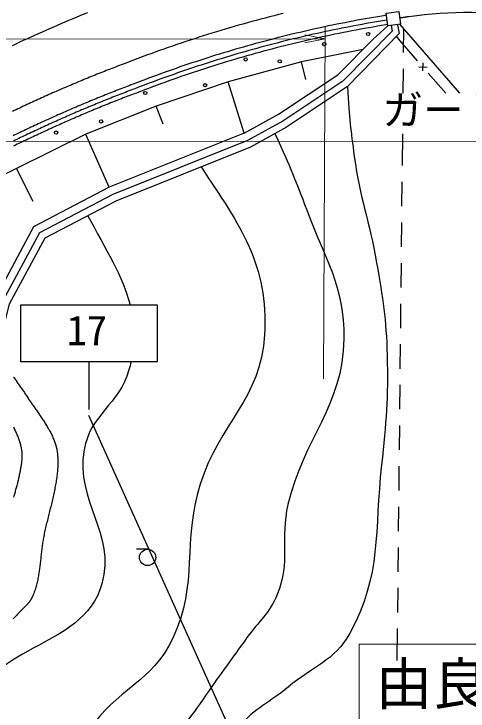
# Model space of a CAD drawing. Units: millimetres, scale not verified. Extents: x 40000 to 680000, y 20000 to 380000.
# Drawn here: x 223813 to 251767, y 315476 to 358383 of the extents above; entities that cross this region are included whole.
import ezdxf
from ezdxf.enums import TextEntityAlignment as Align

# ---------------------------------------------------------------- set-up
doc = ezdxf.new("R2010")
doc.units = ezdxf.units.MM
doc.header["$LTSCALE"] = 1000
for name, color, linetype, lineweight in [('M-BGD', 7, 'Continuous', 25), ('M-BMK-HTXT', 7, 'Continuous', 13), ('M-STR-HTXT', 7, 'Continuous', 13), ('M-STR-STRC', 7, 'Continuous', 25)]:
    doc.layers.add(name, color=color, linetype=linetype, lineweight=lineweight)
doc.styles.add('ＭＳ ゴシック', font='')
doc.styles.get('ＭＳ ゴシック').set_extended_font_data('MS Gothic')

msp = doc.modelspace()

# ---------------------------------------------------------------- linework, layer by layer
at = {"layer": 'M-BGD'}
for p, q in [((251262, 353512), (247579, 357741)), ((247792, 357497), (247776, 356003)), ((247590, 356732), (247358, 357007)), ((248664, 355498), (247590, 356732)), ((241498, 355438), (241758, 354354)), ((248975, 354872), (249009, 355371)), ((247766, 355003), (247750, 353508)), ((248742, 355138), (249241, 355104)), ((250394, 353511), (249320, 354744)), ((237975, 351043), (237003, 354211)), ((250617, 354270), (250633, 354234)), ((232990, 351602), (232577, 352701)), ((247724, 351008), (247704, 349049)), ((229683, 347719), (228232, 350968)), ((224995, 346837), (223968, 348872)), ((247694, 348049), (247678, 346550)), ((247668, 345550), (247652, 344050)), ((247642, 343050), (247626, 341550)), ((247616, 340550), (247600, 339050)), ((247590, 338050), (247574, 336550)), ((247564, 335550), (247548, 334050)), ((247538, 333050), (247523, 331550)), ((247512, 330550), (247497, 329050)), ((247486, 328051), (247471, 326551)), ((232050, 325432), (231350, 325445)), ((247460, 325551), (247445, 324051)), ((247434, 323051), (247419, 321551)), ((247408, 320551), (247388, 318592))]:
    msp.add_line(p, q, dxfattribs=at)
for points in [[(228344, 358455), (228108, 358360), (227874, 358264), (227639, 358167), (227405, 358070), (227171, 357972), (226938, 357873), (226705, 357774), (226472, 357674), (226239, 357573), (226007, 357472), (225775, 357370), (225544, 357267), (225312, 357164), (225081, 357060), (224851, 356955), (224621, 356850), (224391, 356744), (224161, 356638), (223932, 356531), (223702, 356423)], [(240376, 358408), (240101, 358340), (239826, 358271), (239551, 358201), (239277, 358130), (239002, 358058), (238728, 357985), (238455, 357911), (238181, 357836), (237908, 357760), (237635, 357683), (237363, 357605), (237090, 357526), (236818, 357446), (236547, 357365), (236275, 357283), (236004, 357200), (235733, 357116), (235463, 357032), (235192, 356946), (234923, 356859), (234653, 356771), (234384, 356682), (234115, 356592), (233846, 356501), (233578, 356410), (233310, 356317), (233042, 356223), (232775, 356129), (232508, 356033), (232242, 355936), (231975, 355839), (231710, 355740), (231444, 355640), (231179, 355540), (230914, 355439), (230650, 355336), (230533, 355292), (230418, 355249), (230303, 355205), (230187, 355161), (230072, 355117), (229957, 355073), (229842, 355029), (229728, 354985), (229613, 354940), (229498, 354895), (229383, 354850), (229269, 354805), (229154, 354759), (229039, 354714), (228925, 354668), (228810, 354622), (228696, 354576), (228582, 354529), (228467, 354483), (228353, 354436), (228239, 354389), (228125, 354342), (228011, 354295), (227897, 354248), (227783, 354200), (227669, 354153), (227555, 354105), (227441, 354057), (227328, 354009), (227214, 353960), (227100, 353912), (226987, 353863), (226873, 353814), (226760, 353765), (226647, 353716), (226533, 353667), (226420, 353617), (226307, 353568), (226194, 353518), (226081, 353468), (225968, 353418), (225855, 353367), (225742, 353317), (225629, 353266), (225516, 353215), (225403, 353164), (225291, 353113), (225178, 353062), (225065, 353011), (224953, 352959), (224840, 352907), (224728, 352855), (224616, 352803), (224503, 352751), (224391, 352699), (224279, 352646), (224167, 352594), (224055, 352541), (223943, 352488), (223831, 352435), (223719, 352382)], [(246737, 358302), (246458, 358256), (246205, 358214), (245952, 358171), (245700, 358127), (245447, 358082), (245194, 358037), (244942, 357990), (244690, 357943), (244438, 357895), (244186, 357846), (243934, 357796), (243683, 357745), (243431, 357694), (243180, 357642), (242929, 357588), (242678, 357534), (242428, 357479), (242177, 357424), (241927, 357367), (241677, 357310), (241427, 357251), (241177, 357192), (240928, 357132), (240679, 357072), (240429, 357010), (240181, 356948), (239932, 356884), (239683, 356820), (239435, 356755), (239187, 356690), (238939, 356623), (238692, 356556), (238444, 356487), (238197, 356418), (237950, 356348), (237704, 356278), (237457, 356206), (237211, 356134), (236965, 356061), (236720, 355986), (236474, 355912), (236229, 355836), (235984, 355759), (235739, 355682), (235495, 355604), (235251, 355525), (235007, 355445), (234763, 355365), (234520, 355283), (234277, 355201), (234034, 355118), (233792, 355034), (233550, 354949), (233308, 354864), (233066, 354778), (232825, 354690), (232584, 354603), (232343, 354514), (232102, 354424), (231862, 354334), (231622, 354243), (231383, 354151), (231144, 354058), (231015, 354010), (230902, 353967), (230789, 353924), (230675, 353881), (230562, 353838), (230449, 353795), (230336, 353751), (230223, 353707), (230111, 353663), (229998, 353619), (229885, 353575), (229772, 353531), (229660, 353486), (229547, 353441), (229434, 353396), (229322, 353351), (229209, 353306), (229097, 353260), (228984, 353214), (228872, 353168), (228760, 353122), (228648, 353076), (228535, 353030), (228423, 352983), (228311, 352936), (228199, 352889), (228087, 352842), (227975, 352795), (227863, 352748), (227751, 352700), (227640, 352652), (227528, 352604), (227416, 352556), (227304, 352508), (227193, 352460), (227081, 352411), (226970, 352362), (226858, 352313), (226747, 352264), (226635, 352215), (226524, 352166), (226413, 352116), (226302, 352066), (226190, 352017), (226079, 351966), (225968, 351916), (225857, 351866), (225746, 351815), (225635, 351765), (225524, 351714), (225414, 351663), (225303, 351612), (225192, 351561), (225081, 351509), (224971, 351458), (224860, 351406), (224750, 351354), (224639, 351302), (224529, 351250), (224418, 351197), (224308, 351145), (224198, 351092), (224087, 351039), (223977, 350987), (223867, 350933), (223757, 350880)], [(246775, 358004), (246507, 357960), (246255, 357918), (246003, 357875), (245751, 357832), (245500, 357787), (245248, 357742), (244997, 357695), (244745, 357648), (244494, 357600), (244243, 357551), (243993, 357502), (243742, 357451), (243492, 357400), (243242, 357348), (242991, 357295), (242742, 357241), (242492, 357186), (242242, 357131), (241993, 357074), (241744, 357017), (241495, 356959), (241246, 356900), (240998, 356841), (240749, 356780), (240501, 356719), (240253, 356657), (240006, 356594), (239758, 356530), (239511, 356465), (239264, 356400), (239017, 356333), (238770, 356266), (238524, 356198), (238278, 356129), (238032, 356060), (237786, 355989), (237541, 355918), (237295, 355846), (237050, 355773), (236806, 355699), (236561, 355624), (236317, 355549), (236073, 355473), (235829, 355396), (235586, 355318), (235342, 355239), (235100, 355160), (234857, 355080), (234614, 354998), (234372, 354916), (234130, 354834), (233889, 354750), (233648, 354666), (233407, 354581), (233166, 354495), (232925, 354408), (232685, 354320), (232446, 354232), (232206, 354143), (231967, 354053), (231728, 353962), (231489, 353870), (231251, 353778), (231120, 353729), (231008, 353687), (230895, 353644), (230782, 353601), (230670, 353558), (230557, 353515), (230445, 353471), (230332, 353428), (230220, 353384), (230107, 353340), (229995, 353296), (229883, 353252), (229770, 353207), (229658, 353162), (229546, 353118), (229434, 353073), (229322, 353027), (229210, 352982), (229098, 352936), (228986, 352891), (228874, 352845), (228762, 352799), (228650, 352753), (228539, 352706), (228427, 352660), (228315, 352613), (228204, 352566), (228092, 352519), (227980, 352472), (227869, 352424), (227758, 352377), (227646, 352329), (227535, 352281), (227424, 352233), (227312, 352185), (227201, 352136), (227090, 352087), (226979, 352039), (226868, 351990), (226757, 351941), (226646, 351892), (226535, 351842), (226424, 351793), (226313, 351743), (226203, 351693), (226092, 351643), (225981, 351593), (225871, 351542), (225760, 351492), (225650, 351441), (225539, 351390), (225429, 351340), (225318, 351288), (225208, 351237), (225098, 351186), (224988, 351134), (224877, 351082), (224767, 351031), (224657, 350979), (224547, 350926), (224437, 350874), (224327, 350822), (224217, 350769), (224107, 350716), (223997, 350663), (223888, 350610), (223778, 350557)], [(248126, 358210), (248117, 358208), (248108, 358207), (248099, 358206), (248090, 358205), (248081, 358203), (248072, 358202), (248063, 358201), (248055, 358199), (248046, 358198), (248037, 358197), (248028, 358196), (248019, 358194), (248010, 358193), (248001, 358192), (247992, 358190), (247983, 358189), (247975, 358188), (247966, 358187), (247957, 358185), (247948, 358184), (247939, 358183), (247930, 358181), (247921, 358180), (247912, 358179), (247903, 358177), (247895, 358176), (247886, 358175), (247877, 358174), (247868, 358172), (247859, 358171), (247850, 358170), (247841, 358168), (247832, 358167), (247824, 358166), (247815, 358164), (247806, 358163), (247797, 358162), (247788, 358161), (247779, 358159), (247770, 358158), (247761, 358157), (247752, 358155), (247744, 358154), (247735, 358153), (247726, 358151), (247717, 358150), (247708, 358149), (247699, 358147), (247690, 358146), (247681, 358145), (247673, 358143), (247664, 358142), (247655, 358141), (247646, 358139), (247637, 358138), (247628, 358137), (247619, 358135), (247610, 358134), (247602, 358133), (247593, 358131), (247584, 358130), (247575, 358129), (247566, 358127)], [(247034, 357671), (247092, 357323), (244066, 354250), (240362, 351788), (238189, 350590), (229892, 347264), (225389, 344909), (223102, 340682), (222369, 337797), (221701, 335958), (220840, 333358), (210172, 326232), (207141, 324159), (207118, 324142)], [(247419, 357721), (247527, 357181), (244347, 353908), (240590, 351411), (238378, 350192), (230077, 346864), (225712, 344582), (223515, 340520), (222790, 337668), (222117, 335813), (221210, 333077), (210419, 325868), (207395, 323799), (207369, 323780)], [(246811, 357726), (246711, 357710), (246448, 357667), (246186, 357623), (245924, 357578), (245662, 357532), (245401, 357485), (245139, 357437), (244878, 357388), (244616, 357339), (244355, 357288), (244095, 357237), (243834, 357184), (243574, 357131), (243313, 357077), (243053, 357022), (242793, 356966), (242534, 356909), (242274, 356851), (242015, 356792), (241756, 356733), (241497, 356672), (241238, 356611), (240980, 356548), (240722, 356485), (240464, 356421), (240206, 356356), (239948, 356290), (239691, 356223), (239434, 356155), (239177, 356086), (238920, 356017), (238664, 355946), (238408, 355875), (238152, 355803), (237897, 355730), (237641, 355656), (237386, 355581), (237131, 355505), (236877, 355428), (236623, 355350), (236369, 355272), (236115, 355193), (235861, 355112), (235608, 355031), (235355, 354949), (235103, 354866), (234851, 354782), (234599, 354698), (234347, 354612), (234095, 354525), (233844, 354438), (233594, 354350), (233343, 354261), (233093, 354171), (232843, 354080), (232594, 353988), (232344, 353896), (232096, 353802), (231847, 353708), (231599, 353613), (231351, 353516), (231219, 353467), (231107, 353425), (230994, 353382), (230882, 353339), (230770, 353296), (230658, 353253), (230546, 353210), (230433, 353167), (230321, 353123), (230209, 353079), (230097, 353035), (229986, 352991), (229874, 352947), (229762, 352902), (229650, 352858), (229538, 352813), (229427, 352768), (229315, 352723), (229203, 352677), (229092, 352632), (228980, 352586), (228869, 352540), (228757, 352494), (228646, 352448), (228535, 352401), (228423, 352355), (228312, 352308), (228201, 352261), (228090, 352214), (227979, 352167), (227868, 352119), (227757, 352072), (227646, 352024), (227535, 351976), (227424, 351928), (227313, 351879), (227202, 351831), (227092, 351782), (226981, 351734), (226870, 351685), (226760, 351636), (226649, 351586), (226539, 351537), (226428, 351487), (226318, 351438), (226207, 351388), (226097, 351338), (225987, 351288), (225877, 351237), (225766, 351187), (225656, 351136), (225546, 351085), (225436, 351034), (225326, 350983), (225216, 350932), (225106, 350881), (224996, 350829), (224887, 350777), (224777, 350725), (224667, 350673), (224557, 350621), (224448, 350569), (224338, 350516), (224229, 350464), (224119, 350411), (224010, 350358), (223900, 350305), (223791, 350252)], [(237975, 351043), (240103, 352216), (243748, 354639), (245928, 356821), (246822, 357643)], [(245310, 356202), (241514, 355442), (237003, 354211), (232572, 352699), (228244, 350974), (219592, 346721), (211365, 341842), (203142, 336450), (199853, 334191)], [(237975, 351043), (229683, 347719), (225022, 345282), (222833, 341234), (221389, 338828)], [(223780, 336036), (223820, 335981), (223860, 335925), (223901, 335869), (223941, 335813), (223981, 335757), (224021, 335702), (224061, 335646), (224101, 335590), (224141, 335534), (224180, 335477), (224220, 335421), (224259, 335365), (224299, 335309), (224338, 335252), (224377, 335195), (224415, 335139), (224454, 335082), (224492, 335025), (224530, 334968), (224568, 334910), (224606, 334853), (224643, 334795), (224681, 334737), (224719, 334679), (224758, 334621), (224796, 334563), (224836, 334505), (224875, 334447), (224915, 334389), (224954, 334332), (224994, 334274), (225034, 334217), (225074, 334160), (225115, 334102), (225155, 334045), (225195, 333987), (225236, 333930), (225276, 333872), (225316, 333815), (225356, 333757), (225396, 333700), (225436, 333642), (225475, 333584), (225515, 333526), (225554, 333468), (225592, 333410), (225631, 333352), (225669, 333293), (225707, 333234), (225744, 333175), (225781, 333116), (225817, 333057), (225853, 332997), (225889, 332937), (225923, 332877), (225958, 332817), (225991, 332756), (226024, 332695), (226057, 332634), (226088, 332573), (226119, 332511), (226149, 332448), (226178, 332386), (226207, 332323), (226234, 332259), (226261, 332196), (226287, 332131), (226311, 332067), (226335, 332002), (226358, 331936), (226367, 331909), (226375, 331883), (226383, 331856), (226391, 331829), (226399, 331802), (226406, 331775), (226414, 331748), (226420, 331721), (226427, 331693), (226433, 331666), (226439, 331638), (226445, 331611), (226450, 331583), (226455, 331556), (226460, 331528), (226465, 331500), (226470, 331472), (226474, 331444), (226478, 331417), (226482, 331389), (226485, 331361), (226488, 331333), (226491, 331304), (226494, 331276), (226497, 331248), (226499, 331220), (226502, 331192), (226504, 331164), (226506, 331135), (226507, 331107), (226509, 331079), (226510, 331050), (226511, 331022), (226512, 330994), (226513, 330966), (226513, 330937), (226514, 330909), (226514, 330881), (226514, 330852), (226514, 330824), (226514, 330796), (226514, 330768), (226513, 330740), (226513, 330711), (226512, 330683), (226511, 330655), (226510, 330627), (226509, 330599), (226505, 330506), (226499, 330414), (226492, 330321), (226485, 330229), (226476, 330137), (226466, 330044), (226455, 329952), (226444, 329861), (226431, 329769), (226418, 329677), (226404, 329586), (226389, 329494), (226373, 329403), (226357, 329311), (226340, 329220), (226322, 329129), (226304, 329038), (226285, 328947), (226265, 328856), (226246, 328765), (226225, 328674), (226205, 328583), (226184, 328492), (226162, 328402), (226140, 328311), (226119, 328220), (226096, 328130), (226074, 328039), (226052, 327948), (226029, 327858), (226006, 327767), (225984, 327677), (225961, 327586), (225938, 327495), (225916, 327405), (225893, 327314), (225871, 327224), (225849, 327133), (225827, 327042), (225805, 326952), (225784, 326861), (225763, 326770), (225742, 326679), (225722, 326588), (225702, 326497), (225683, 326406), (225664, 326315), (225646, 326224), (225631, 326145), (225616, 326065), (225603, 325985), (225590, 325905), (225577, 325825), (225565, 325744), (225554, 325663), (225543, 325583), (225533, 325502), (225523, 325420), (225513, 325339), (225504, 325258), (225495, 325176), (225485, 325095), (225476, 325013), (225468, 324932), (225459, 324850), (225450, 324769), (225441, 324687), (225431, 324606), (225422, 324525), (225412, 324443), (225402, 324362), (225392, 324281), (225381, 324200), (225370, 324120), (225358, 324039), (225346, 323959), (225333, 323879), (225319, 323799), (225305, 323719), (225290, 323639), (225274, 323560), (225257, 323481), (225239, 323403), (225220, 323325), (225201, 323247), (225180, 323169), (225158, 323092), (225134, 323016), (225110, 322939), (225084, 322863), (225057, 322788), (225028, 322713), (224998, 322639), (224967, 322565), (224934, 322491), (224899, 322419), (224889, 322398), (224878, 322377), (224867, 322357), (224855, 322337), (224843, 322317), (224831, 322297), (224819, 322278), (224806, 322259), (224793, 322240), (224779, 322221), (224765, 322202), (224751, 322184), (224737, 322166), (224723, 322147), (224708, 322129), (224693, 322112), (224678, 322094), (224662, 322076), (224647, 322059), (224631, 322042), (224615, 322024), (224599, 322007), (224583, 321990), (224566, 321973), (224550, 321957), (224533, 321940), (224517, 321923), (224500, 321907), (224483, 321890), (224466, 321873), (224449, 321857), (224432, 321840), (224415, 321824), (224398, 321808), (224381, 321791), (224365, 321775), (224348, 321758), (224331, 321742), (224314, 321725), (224297, 321709), (224280, 321692), (224263, 321676), (224247, 321659), (224230, 321642), (224214, 321626), (224198, 321609), (224182, 321592), (224166, 321575), (224099, 321503), (224032, 321432), (223965, 321360), (223899, 321288), (223832, 321216), (223765, 321144)], [(223798, 328651), (223819, 328716), (223840, 328780), (223860, 328845), (223880, 328910), (223900, 328975), (223919, 329040), (223938, 329105), (223956, 329171), (223975, 329236), (223993, 329301), (224010, 329367), (224028, 329433), (224044, 329498), (224061, 329564), (224077, 329630), (224093, 329696), (224108, 329762), (224123, 329828), (224138, 329894), (224152, 329960), (224165, 330027), (224179, 330093), (224191, 330160), (224197, 330189), (224203, 330219), (224208, 330249), (224214, 330279), (224220, 330309), (224225, 330339), (224231, 330369), (224236, 330399), (224242, 330429), (224247, 330459), (224253, 330489), (224258, 330520), (224263, 330550), (224268, 330580), (224273, 330610), (224277, 330641), (224282, 330671), (224286, 330701), (224291, 330732), (224295, 330762), (224298, 330792), (224302, 330823), (224306, 330853), (224309, 330884), (224312, 330914), (224314, 330944), (224317, 330975), (224319, 331005), (224321, 331035), (224322, 331066), (224324, 331096), (224325, 331126), (224325, 331157), (224326, 331187), (224325, 331217), (224325, 331247), (224324, 331278), (224323, 331308), (224321, 331338), (224319, 331368), (224317, 331398), (224314, 331428), (224311, 331458), (224307, 331488), (224303, 331517), (224298, 331547), (224293, 331577), (224287, 331607), (224274, 331670), (224260, 331733), (224245, 331796), (224228, 331859), (224211, 331921), (224193, 331983), (224174, 332045), (224155, 332106), (224134, 332168), (224113, 332229), (224090, 332290), (224068, 332350), (224044, 332411), (224019, 332471), (223994, 332531), (223968, 332590), (223942, 332650), (223914, 332709), (223887, 332768), (223858, 332827), (223829, 332885), (223800, 332944)]]:
    msp.add_lwpolyline(points, dxfattribs=at)
msp.add_lwpolyline([(247615, 357746), (246822, 357643), (246719, 358437), (247513, 358539)], close=True, dxfattribs=at)
for centre, radius in [((245614, 357150), 100), ((242913, 356526), 100), ((238079, 355581), 100), ((240173, 355465), 100), ((235580, 353999), 100), ((231896, 353518), 100), ((229175, 351768), 100), ((226410, 351082), 100), ((232041, 324933), 500)]:
    msp.add_circle(centre, radius, dxfattribs=at)
msp.add_arc((251713, 333135), 25330, 80.696, 98.1414, dxfattribs=at)
for points, knots in [([(244347, 353908), (244470, 351876), (244536, 351280), (244762, 349607), (245111, 347022), (245701, 345643), (246139, 343071), (246515, 340861), (246730, 339609), (246785, 337368), (246850, 334730), (246729, 333245), (246439, 330623), (245988, 326534), (246472, 323876), (244487, 320273), (243540, 318554), (242211, 318223), (240707, 316964), (239541, 315989), (238661, 315681), (237679, 314521), (236406, 313017), (236029, 311924), (234893, 310312), (234261, 309415), (233653, 309065), (233216, 308058), (232959, 307464), (232925, 307057), (232999, 306413), (233088, 305627), (233244, 305201), (233473, 304443), (233579, 304092), (233625, 303889), (233769, 303552), (234524, 301782), (235896, 301498), (237715, 300601)], [0, 0, 0, 0, 1, 1, 1, 2, 2, 2, 3, 3, 3, 4, 4, 4, 5, 5, 5, 6, 6, 6, 7, 7, 7, 8, 8, 8, 9, 9, 9, 10, 10, 10, 11, 11, 11, 12, 12, 12, 13, 13, 13, 13]), ([(239872, 351015), (240875, 348846), (241136, 348186), (241833, 346328), (242963, 343312), (244155, 341626), (244118, 338405), (244071, 334193), (241629, 332288), (240678, 328184), (240187, 326065), (240843, 324669), (240025, 322654), (239548, 321478), (238890, 321031), (238156, 319996), (237183, 318622), (236602, 317877), (235648, 316490), (234597, 314963), (233904, 314166), (233038, 312527), (232253, 311040), (231767, 310178), (231440, 308528), (231187, 307244), (231416, 306478), (231584, 305179), (231707, 304226), (231745, 303671), (232072, 302768), (232715, 300994), (233710, 300440), (235288, 299165)], [0, 0, 0, 0, 1, 1, 1, 2, 2, 2, 3, 3, 3, 4, 4, 4, 5, 5, 5, 6, 6, 6, 7, 7, 7, 8, 8, 8, 9, 9, 9, 10, 10, 10, 11, 11, 11, 11]), ([(235332, 348970), (237754, 345331), (239482, 342942), (239243, 338631), (239026, 334727), (236445, 333171), (235278, 329439), (234156, 325854), (235175, 323381), (233604, 319968), (232348, 317242), (230063, 316804), (228435, 314282), (226140, 310727), (226026, 308501), (225315, 303908)], [0, 0, 0, 0, 1, 1, 1, 2, 2, 2, 3, 3, 3, 4, 4, 4, 5, 5, 5, 5]), ([(231019, 336978), (230983, 336813), (230941, 336645), (230893, 336474), (230298, 334352), (228503, 333727), (228130, 331555), (227580, 328352), (230096, 326441), (229232, 323308), (228073, 319106), (221661, 319607), (221512, 315250), (221455, 313584), (223171, 313195), (223816, 311657), (224469, 310098), (224549, 309325), (224755, 307431)], [0, 0, 0, 0, 1, 1, 1, 2, 2, 2, 3, 3, 3, 4, 4, 4, 5, 5, 5, 6, 6, 6, 6])]:
    msp.add_open_spline(points, degree=3, knots=knots, dxfattribs=at)
msp.add_open_spline([(228361, 345967), (229441, 343930), (230497, 342267), (230959, 340478)], degree=3, dxfattribs=at)
at = {"layer": 'M-BMK-HTXT'}
msp.add_lwpolyline([(245062, 314092), (257562, 314092), (257562, 319592), (245062, 319592)], close=True, dxfattribs=at)
at = {"layer": 'M-STR-HTXT'}
for p, q in [((242867, 335925), (242974, 357571)), ((242971, 356850), (241720, 357098)), ((70248, 356670), (242971, 356850)), ((242971, 356850), (241721, 356598)), ((70212, 350371), (566935, 350888))]:
    msp.add_line(p, q, dxfattribs=at)
at = {"layer": 'M-STR-STRC'}
for p, q in [((224232, 340478), (232632, 340478)), ((224232, 336978), (224232, 340478)), ((232632, 340478), (232632, 336978)), ((232632, 336978), (224232, 336978)), ((228432, 336978), (228432, 334047)), ((228397, 333695), (244969, 296916))]:
    msp.add_line(p, q, dxfattribs=at)

# ---------------------------------------------------------------- texts
at = {"layer": 'M-BMK-HTXT', "style": 'ＭＳ ゴシック'}
msp.add_text('由良IC', height=2566, dxfattribs=at).set_placement((251312, 315092), align=Align.BOTTOM_CENTER)
at = {"layer": 'M-STR-HTXT', "style": 'ＭＳ ゴシック'}
msp.add_text('ガードレール\u3000L=500.0', height=1833, rotation=0.06, dxfattribs=at).set_placement((259613, 351020), align=Align.BOTTOM_CENTER)
at = {"layer": 'M-STR-STRC', "style": 'ＭＳ ゴシック'}
msp.add_text('17', height=1833, dxfattribs=at).set_placement((227055, 337442), align=Align.BOTTOM_LEFT)

doc.saveas('drawing.dxf')
